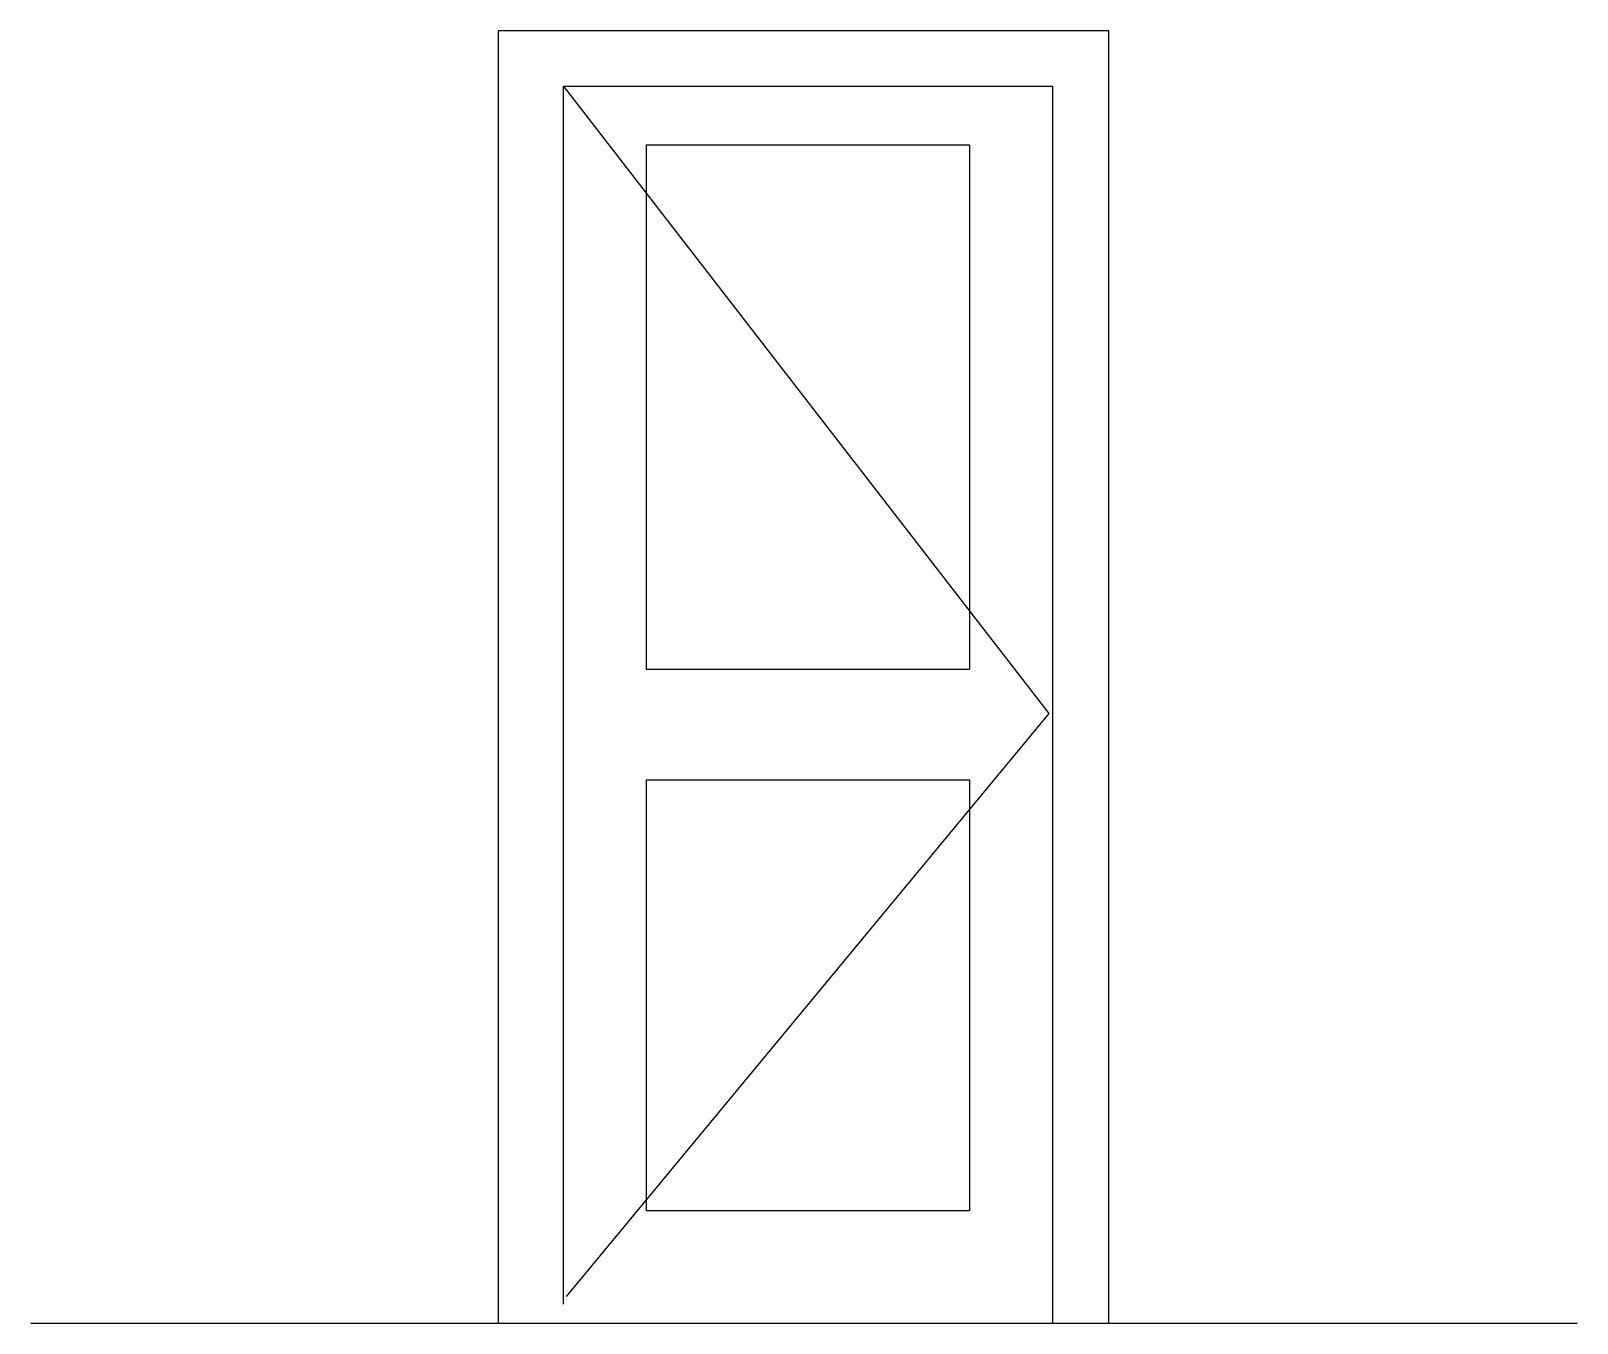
# Model space of a CAD drawing. Header units: metres. Extents: x 13372.2 to 13386.2, y 18618.2 to 18629.9.
import ezdxf

# ---------------------------------------------------------------- set-up
doc = ezdxf.new("R2010")
doc.units = ezdxf.units.M
for name, color, linetype in [('PUB_DIM', 90, 'Continuous'), ('STAIR', 2, 'Continuous'), ('WINDOW', 3, 'Continuous')]:
    doc.layers.add(name, color=color, linetype=linetype)

msp = doc.modelspace()

# ---------------------------------------------------------------- linework, layer by layer
for points in [[(13381.98, 18618.24), (13381.98, 18629.94), (13376.45, 18629.94), (13376.45, 18618.24)], [(13372.22, 18618.24), (13386.22, 18618.24)]]:
    msp.add_lwpolyline(points)
at = {"layer": 'PUB_DIM'}
for p, q in [((13377.04, 18629.44), (13377.04, 18618.41)), ((13381.47, 18629.44), (13381.47, 18618.24)), ((13377.79, 18628.91), (13377.79, 18624.16)), ((13380.72, 18628.91), (13380.72, 18624.16)), ((13377.79, 18623.16), (13377.79, 18619.26)), ((13380.72, 18623.16), (13380.72, 18619.26))]:
    msp.add_line(p, q, dxfattribs=at)
at = {"layer": 'STAIR'}
for p, q in [((13381.44, 18623.76), (13377.05, 18629.43)), ((13377.07, 18618.48), (13381.44, 18623.76))]:
    msp.add_line(p, q, dxfattribs=at)
at = {"layer": 'WINDOW'}
for p, q in [((13377.04, 18629.44), (13381.47, 18629.44)), ((13377.79, 18628.91), (13380.72, 18628.91)), ((13377.79, 18624.16), (13380.72, 18624.16)), ((13377.79, 18623.16), (13380.72, 18623.16)), ((13377.79, 18619.26), (13380.72, 18619.26))]:
    msp.add_line(p, q, dxfattribs=at)

doc.saveas('drawing.dxf')
